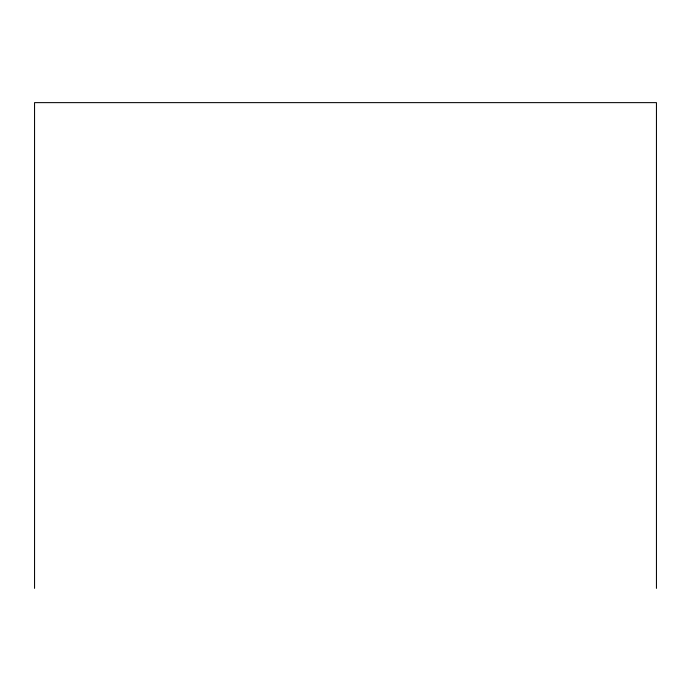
<?xml version="1.0" encoding="UTF-8"?>
<svg xmlns="http://www.w3.org/2000/svg" width="691" height="691" viewBox="0 0 691 691"><rect width="100%" height="100%" fill="white"/><g stroke="black" fill="none" stroke-linecap="round" stroke-linejoin="round"><path stroke-width="1.04" d="M656.45 588.369L656.45 102.631L34.55 102.631L34.55 588.369"/></g></svg>
